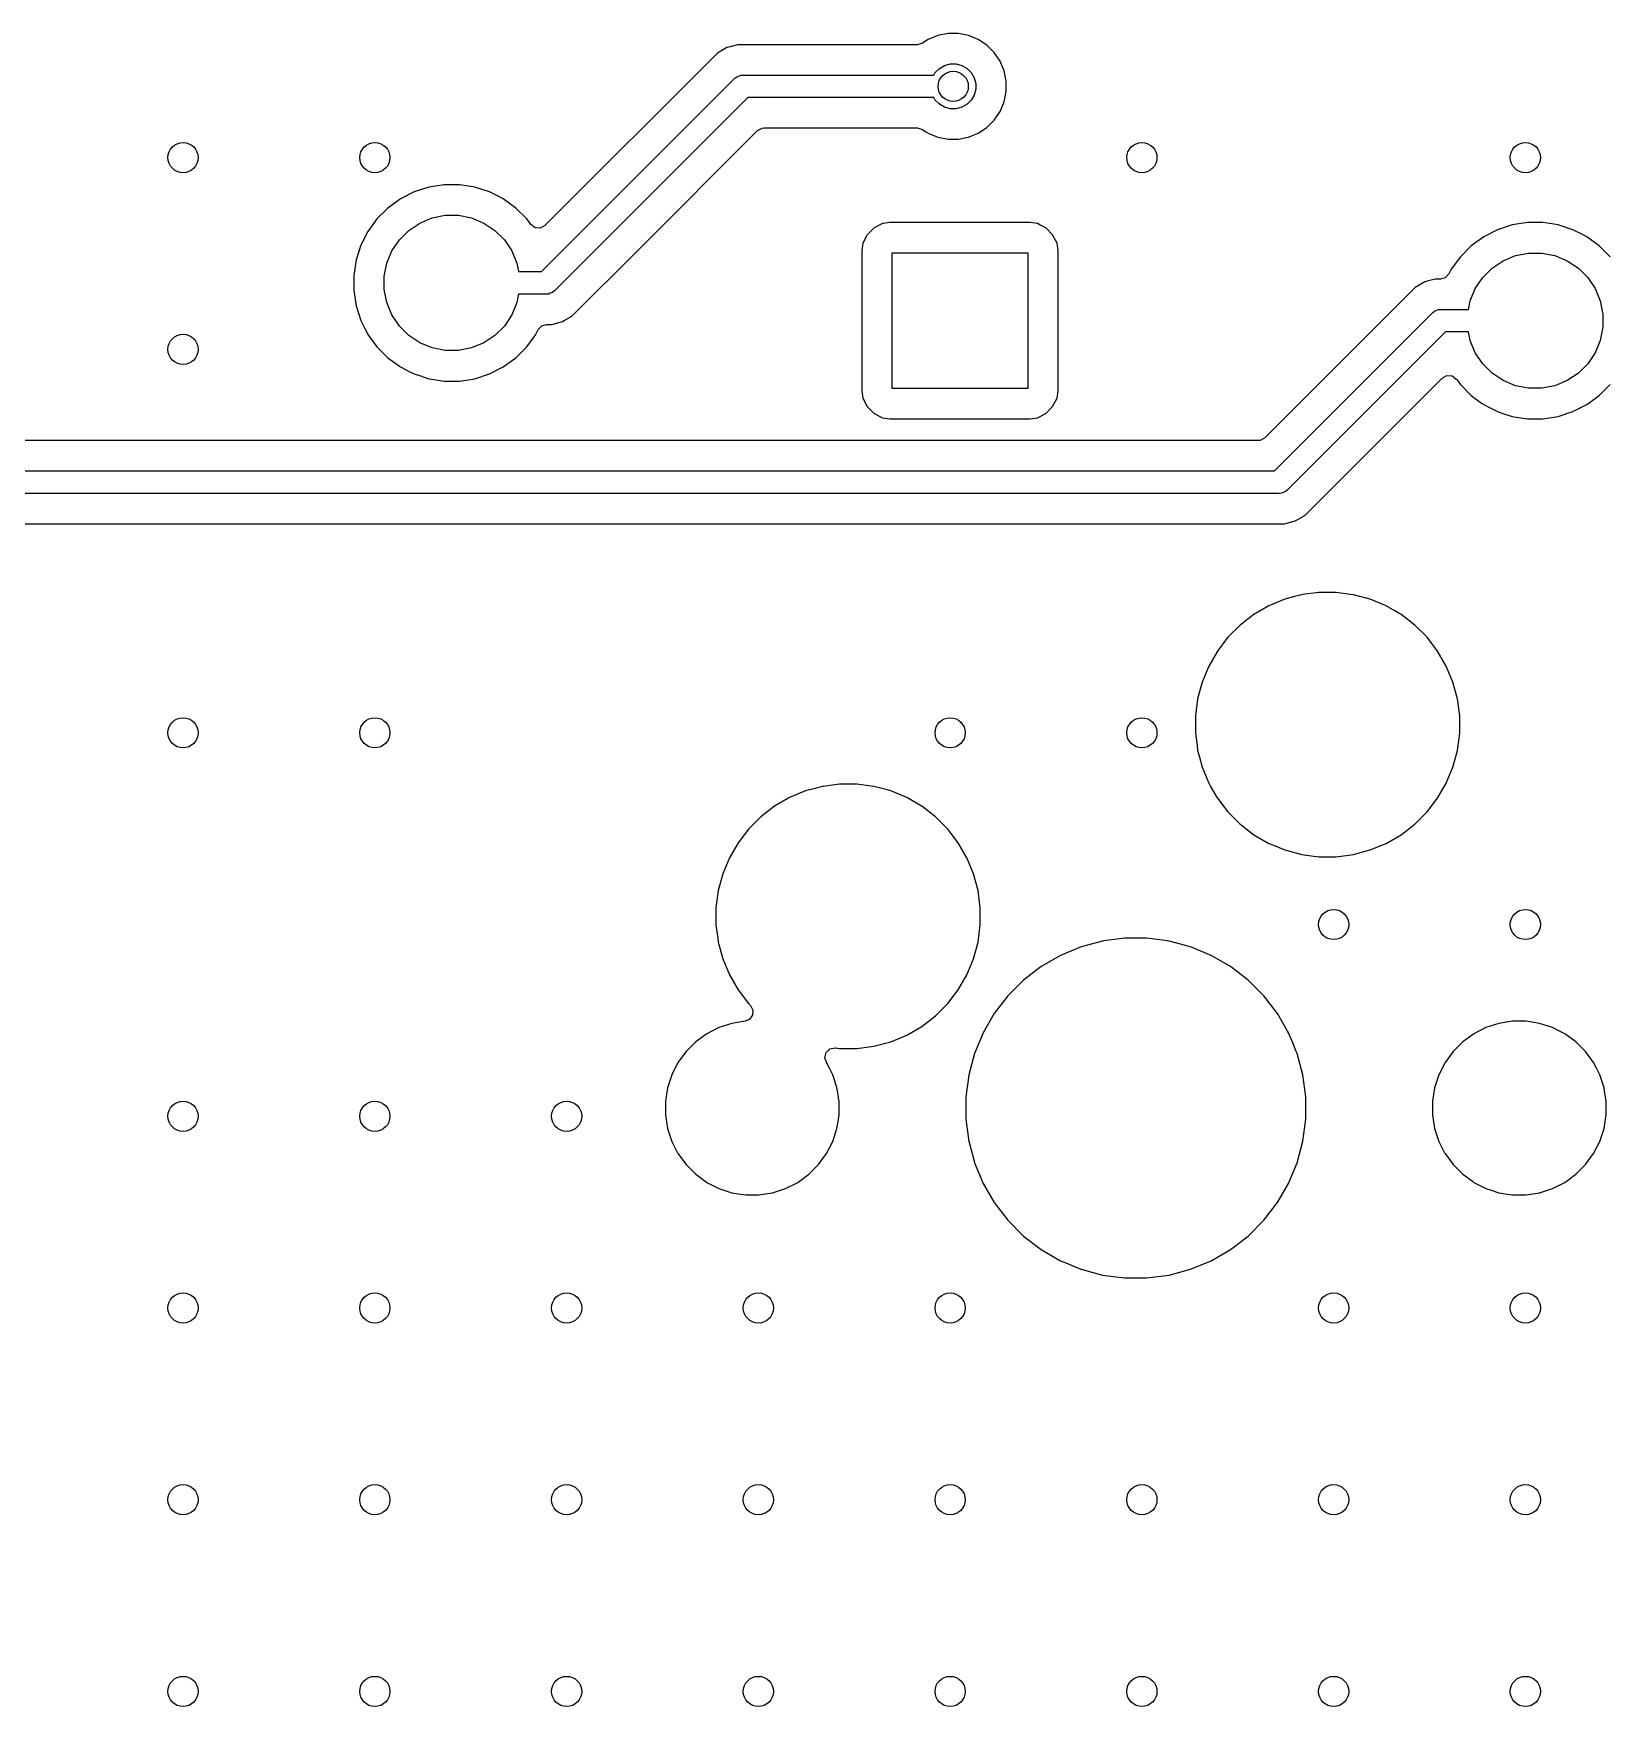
# Model space of a CAD drawing. Extents: x 2.6 to 14.2, y -9.4 to -3.8.
# Drawn here: x 11.305 to 12.126, y -8.038 to -7.166 of the extents above; entities that cross this region are included whole.
import ezdxf

# ---------------------------------------------------------------- set-up
doc = ezdxf.new("R2010")
doc.units = 0
doc.header["$MEASUREMENT"] = 0
doc.layers.add('BLACK', color=7, linetype='CONTINUOUS')

msp = doc.modelspace()

# ---------------------------------------------------------------- linework, layer by layer
at = {"layer": 'BLACK', "linetype": 'CONTINUOUS'}
for p, q in [((11.66846, -7.17274), (11.66684, -7.17317)), ((11.67235, -7.17169), (11.66846, -7.17274)), ((11.76616, -7.17169), (11.67235, -7.17169)), ((11.76624, -7.17169), (11.76616, -7.17169)), ((11.76887, -7.17087), (11.76624, -7.17169)), ((11.77178, -7.16893), (11.76887, -7.17087)), ((11.7768, -7.16685), (11.77178, -7.16893)), ((11.77178, -7.16893), (11.77178, -7.16893)), ((11.78213, -7.16579), (11.7768, -7.16685)), ((11.7768, -7.16685), (11.7768, -7.16685)), ((11.78756, -7.16579), (11.78213, -7.16579)), ((11.78213, -7.16579), (11.78213, -7.16579)), ((11.79289, -7.16685), (11.78756, -7.16579)), ((11.78756, -7.16579), (11.78756, -7.16579)), ((11.79791, -7.16893), (11.79289, -7.16685)), ((11.79289, -7.16685), (11.79289, -7.16685)), ((11.80242, -7.17194), (11.79791, -7.16893)), ((11.79791, -7.16893), (11.79791, -7.16893)), ((11.80626, -7.17579), (11.80242, -7.17194)), ((11.80242, -7.17194), (11.80242, -7.17194)), ((11.66189, -7.17602), (11.57193, -7.26599)), ((11.66684, -7.17317), (11.66189, -7.17602)), ((11.66189, -7.17602), (11.66189, -7.17602)), ((11.78032, -7.18245), (11.7833, -7.18166)), ((11.7833, -7.18166), (11.78638, -7.18166)), ((11.78638, -7.18166), (11.78936, -7.18245)), ((11.80928, -7.1803), (11.80626, -7.17579)), ((11.80626, -7.17579), (11.80626, -7.17579)), ((11.80997, -7.18195), (11.80928, -7.1803)), ((11.80928, -7.1803), (11.80928, -7.1803)), ((11.57022, -7.28999), (11.67102, -7.18919)), ((11.67102, -7.18919), (11.67192, -7.18846)), ((11.67192, -7.18846), (11.67343, -7.18783)), ((11.67343, -7.18783), (11.67405, -7.18757)), ((11.67405, -7.18757), (11.6752, -7.18746)), ((11.6752, -7.18746), (11.77473, -7.18746)), ((11.77473, -7.18746), (11.77547, -7.18618)), ((11.77547, -7.18618), (11.77765, -7.184)), ((11.77765, -7.184), (11.78032, -7.18245)), ((11.78936, -7.18245), (11.79203, -7.184)), ((11.79203, -7.184), (11.79421, -7.18618)), ((11.79421, -7.18618), (11.79575, -7.18885)), ((11.79575, -7.18885), (11.79655, -7.19182)), ((11.81136, -7.18532), (11.80997, -7.18195)), ((11.81242, -7.19065), (11.81136, -7.18532)), ((11.81136, -7.18532), (11.81136, -7.18532)), ((11.81136, -7.18532), (11.81136, -7.18532)), ((11.79575, -7.19789), (11.79421, -7.20056)), ((11.79655, -7.19491), (11.79575, -7.19789)), ((11.79655, -7.19182), (11.79655, -7.19491)), ((11.81171, -7.19967), (11.81242, -7.19608)), ((11.81242, -7.19608), (11.81242, -7.19065)), ((11.67765, -7.19927), (11.57685, -7.30007)), ((11.77473, -7.19927), (11.67765, -7.19927)), ((11.77547, -7.20056), (11.77473, -7.19927)), ((11.77765, -7.20274), (11.77547, -7.20056)), ((11.78032, -7.20428), (11.77765, -7.20274)), ((11.7833, -7.20508), (11.78032, -7.20428)), ((11.78638, -7.20508), (11.7833, -7.20508)), ((11.78936, -7.20428), (11.78638, -7.20508)), ((11.79203, -7.20274), (11.78936, -7.20428)), ((11.79421, -7.20056), (11.79203, -7.20274)), ((11.80626, -7.21095), (11.80928, -7.20643)), ((11.80928, -7.20643), (11.81136, -7.20141)), ((11.81136, -7.20141), (11.81171, -7.19967)), ((11.62031, -7.27891), (11.68275, -7.21647)), ((11.68275, -7.21647), (11.68516, -7.21515)), ((11.68516, -7.21515), (11.6862, -7.21504)), ((11.6862, -7.21504), (11.76616, -7.21504)), ((11.76616, -7.21504), (11.7688, -7.21581)), ((11.7688, -7.21581), (11.76887, -7.21586)), ((11.76887, -7.21586), (11.77063, -7.21704)), ((11.79791, -7.21781), (11.80242, -7.21479)), ((11.80242, -7.21479), (11.80626, -7.21095)), ((11.77063, -7.21704), (11.77178, -7.21781)), ((11.77178, -7.21781), (11.77178, -7.21781)), ((11.77178, -7.21781), (11.77178, -7.21781)), ((11.77178, -7.21781), (11.77588, -7.21951)), ((11.77588, -7.21951), (11.7768, -7.21989)), ((11.7768, -7.21989), (11.7768, -7.21989)), ((11.7768, -7.21989), (11.7768, -7.21989)), ((11.7768, -7.21989), (11.78213, -7.22094)), ((11.78213, -7.22094), (11.78213, -7.22094)), ((11.78213, -7.22094), (11.78756, -7.22094)), ((11.78756, -7.22094), (11.79181, -7.2201)), ((11.79181, -7.2201), (11.79289, -7.21989)), ((11.79289, -7.21989), (11.79791, -7.21781)), ((11.50374, -7.24845), (11.49655, -7.25211)), ((11.5114, -7.24596), (11.50374, -7.24845)), ((11.5184, -7.24485), (11.5114, -7.24596)), ((11.51936, -7.2447), (11.5184, -7.24485)), ((11.52742, -7.2447), (11.51936, -7.2447)), ((11.52851, -7.24487), (11.52742, -7.2447)), ((11.53538, -7.24596), (11.52851, -7.24487)), ((11.54304, -7.24845), (11.53538, -7.24596)), ((11.54749, -7.25072), (11.54304, -7.24845)), ((11.55022, -7.25211), (11.54749, -7.25072)), ((11.49003, -7.25684), (11.48434, -7.26254)), ((11.49655, -7.25211), (11.49003, -7.25684)), ((11.55674, -7.25684), (11.55022, -7.25211)), ((11.55022, -7.25211), (11.55022, -7.25211)), ((11.55022, -7.25211), (11.55022, -7.25211)), ((11.56244, -7.26254), (11.55674, -7.25684)), ((11.55674, -7.25684), (11.55674, -7.25684)), ((11.48434, -7.26254), (11.4796, -7.26906)), ((11.496, -7.27342), (11.50091, -7.26851)), ((11.50091, -7.26851), (11.50669, -7.26465)), ((11.50669, -7.26465), (11.5131, -7.26199)), ((11.5131, -7.26199), (11.51992, -7.26064)), ((11.51992, -7.26064), (11.52686, -7.26064)), ((11.52686, -7.26064), (11.53368, -7.26199)), ((11.53368, -7.26199), (11.54009, -7.26465)), ((11.54009, -7.26465), (11.54587, -7.26851)), ((11.54587, -7.26851), (11.55078, -7.27342)), ((11.5642, -7.26497), (11.56244, -7.26254)), ((11.56452, -7.26541), (11.5642, -7.26497)), ((11.56457, -7.26546), (11.56452, -7.26541)), ((11.56677, -7.26711), (11.56457, -7.26546)), ((11.56951, -7.26731), (11.56677, -7.26711)), ((11.57193, -7.26599), (11.56951, -7.26731)), ((11.74353, -7.26723), (11.74, -7.27077)), ((11.74798, -7.26497), (11.74353, -7.26723)), ((11.74353, -7.26723), (11.74353, -7.26723)), ((11.74353, -7.26723), (11.74353, -7.26723)), ((11.74849, -7.26489), (11.74798, -7.26497)), ((11.75168, -7.26438), (11.74849, -7.26489)), ((11.82502, -7.26438), (11.75168, -7.26438)), ((11.82872, -7.26497), (11.82502, -7.26438)), ((11.8296, -7.26542), (11.82872, -7.26497)), ((11.83317, -7.26723), (11.8296, -7.26542)), ((11.8367, -7.27077), (11.83317, -7.26723)), ((11.83317, -7.26723), (11.83317, -7.26723)), ((11.83317, -7.26723), (11.83317, -7.26723)), ((12.0687, -7.26813), (12.06152, -7.27179)), ((12.07636, -7.26564), (12.0687, -7.26813)), ((12.08336, -7.26453), (12.07636, -7.26564)), ((12.08432, -7.26438), (12.08336, -7.26453)), ((12.09238, -7.26438), (12.08432, -7.26438)), ((12.09347, -7.26455), (12.09238, -7.26438)), ((12.10034, -7.26564), (12.09347, -7.26455)), ((12.108, -7.26813), (12.10034, -7.26564)), ((12.11294, -7.27065), (12.108, -7.26813)), ((11.47594, -7.27624), (11.47345, -7.28391)), ((11.4796, -7.26906), (11.47594, -7.27624)), ((11.49214, -7.27919), (11.496, -7.27342)), ((11.55078, -7.27342), (11.55464, -7.27919)), ((11.73773, -7.27522), (11.73715, -7.27891)), ((11.7396, -7.27156), (11.73773, -7.27522)), ((11.74, -7.27077), (11.7396, -7.27156)), ((11.74, -7.27077), (11.74, -7.27077)), ((11.74, -7.27077), (11.74, -7.27077)), ((11.83897, -7.27522), (11.8367, -7.27077)), ((11.8367, -7.27077), (11.8367, -7.27077)), ((11.8367, -7.27077), (11.8367, -7.27077)), ((11.83955, -7.27891), (11.83897, -7.27522)), ((12.055, -7.27653), (12.0493, -7.28223)), ((12.06152, -7.27179), (12.055, -7.27653)), ((12.11519, -7.27179), (12.11294, -7.27065)), ((12.12171, -7.27653), (12.11519, -7.27179)), ((12.11519, -7.27179), (12.11519, -7.27179)), ((12.11519, -7.27179), (12.11519, -7.27179)), ((12.1274, -7.28223), (12.12171, -7.27653)), ((11.47345, -7.28391), (11.47219, -7.29187)), ((11.48813, -7.29242), (11.48948, -7.28561)), ((11.48948, -7.28561), (11.49214, -7.27919)), ((11.55464, -7.27919), (11.5573, -7.28561)), ((11.5573, -7.28561), (11.55817, -7.28999)), ((11.58598, -7.31324), (11.62031, -7.27891)), ((11.73715, -7.27891), (11.73715, -7.35226)), ((11.75292, -7.35102), (11.75292, -7.28015)), ((11.75292, -7.28015), (11.82378, -7.28015)), ((11.82378, -7.28015), (11.82378, -7.35102)), ((11.83955, -7.35226), (11.83955, -7.27891)), ((12.0493, -7.28223), (12.04456, -7.28875)), ((12.06587, -7.28819), (12.07165, -7.28433)), ((12.07165, -7.28433), (12.07806, -7.28168)), ((12.07806, -7.28168), (12.08488, -7.28032)), ((12.08488, -7.28032), (12.09182, -7.28032)), ((12.09182, -7.28032), (12.09864, -7.28168)), ((12.09864, -7.28168), (12.10505, -7.28433)), ((12.10505, -7.28433), (12.11083, -7.28819)), ((11.47219, -7.29187), (11.47219, -7.29993)), ((11.48813, -7.29937), (11.48813, -7.29242)), ((11.55817, -7.28999), (11.57022, -7.28999)), ((12.03208, -7.29502), (12.03071, -7.29539)), ((12.03622, -7.29391), (12.03208, -7.29502)), ((12.03894, -7.29391), (12.03622, -7.29391)), ((12.0414, -7.29324), (12.03894, -7.29391)), ((12.04329, -7.29124), (12.0414, -7.29324)), ((12.04456, -7.28875), (12.04329, -7.29124)), ((12.0571, -7.29888), (12.06096, -7.2931)), ((12.06096, -7.2931), (12.06587, -7.28819)), ((12.11083, -7.28819), (12.11574, -7.2931)), ((12.11574, -7.2931), (12.1196, -7.29888)), ((11.47219, -7.29993), (11.47345, -7.30789)), ((11.48948, -7.30618), (11.48813, -7.29937)), ((11.55817, -7.3018), (11.5573, -7.30618)), ((11.57267, -7.3018), (11.55817, -7.3018)), ((11.57382, -7.30169), (11.57267, -7.3018)), ((11.5747, -7.30132), (11.57382, -7.30169)), ((11.57595, -7.30081), (11.5747, -7.30132)), ((11.57685, -7.30007), (11.57595, -7.30081)), ((12.02576, -7.29824), (11.94727, -7.37673)), ((12.03071, -7.29539), (12.02576, -7.29824)), ((12.02576, -7.29824), (12.02576, -7.29824)), ((12.05444, -7.3053), (12.0571, -7.29888)), ((12.1196, -7.29888), (12.12226, -7.3053)), ((11.47345, -7.30789), (11.47594, -7.31555)), ((11.49214, -7.3126), (11.48948, -7.30618)), ((11.496, -7.31838), (11.49214, -7.3126)), ((11.55464, -7.3126), (11.55078, -7.31838)), ((11.5573, -7.30618), (11.55464, -7.3126)), ((11.95237, -7.39393), (12.0349, -7.31141)), ((12.0349, -7.31141), (12.03579, -7.31067)), ((12.03579, -7.31067), (12.03704, -7.31016)), ((12.03704, -7.31016), (12.03792, -7.30979)), ((12.03792, -7.30979), (12.03907, -7.30968)), ((12.03907, -7.30968), (12.05357, -7.30968)), ((12.05357, -7.30968), (12.05444, -7.3053)), ((12.12226, -7.3053), (12.12361, -7.31211)), ((12.12361, -7.31211), (12.12361, -7.31906)), ((11.47594, -7.31555), (11.47801, -7.31961)), ((11.47801, -7.31961), (11.47956, -7.32267)), ((11.50091, -7.32329), (11.496, -7.31838)), ((11.55078, -7.31838), (11.54587, -7.32329)), ((11.56721, -7.32267), (11.56845, -7.32024)), ((11.56845, -7.32024), (11.57034, -7.31824)), ((11.57034, -7.31824), (11.5728, -7.31757)), ((11.5728, -7.31757), (11.57552, -7.31757)), ((11.57552, -7.31757), (11.58103, -7.31609)), ((11.57552, -7.31757), (11.57552, -7.31757)), ((11.57552, -7.31757), (11.57552, -7.31757)), ((11.58103, -7.31609), (11.58197, -7.31555)), ((11.58197, -7.31555), (11.58598, -7.31324)), ((12.12361, -7.31906), (12.12226, -7.32587)), ((11.47956, -7.32267), (11.4796, -7.32273)), ((11.4796, -7.32273), (11.48434, -7.32925)), ((11.48434, -7.32925), (11.49003, -7.33495)), ((11.50669, -7.32715), (11.50091, -7.32329)), ((11.5131, -7.3298), (11.50669, -7.32715)), ((11.51992, -7.33116), (11.5131, -7.3298)), ((11.53368, -7.3298), (11.52686, -7.33116)), ((11.54009, -7.32715), (11.53368, -7.3298)), ((11.54587, -7.32329), (11.54009, -7.32715)), ((11.55674, -7.33495), (11.56244, -7.32925)), ((11.56244, -7.32925), (11.56718, -7.32273)), ((11.56244, -7.32925), (11.56244, -7.32925)), ((11.56244, -7.32925), (11.56244, -7.32925)), ((11.56718, -7.32273), (11.56721, -7.32267)), ((12.04152, -7.32149), (11.95899, -7.40401)), ((12.05357, -7.32149), (12.04152, -7.32149)), ((12.05444, -7.32587), (12.05357, -7.32149)), ((12.0571, -7.33229), (12.05444, -7.32587)), ((12.12226, -7.32587), (12.1196, -7.33229)), ((11.49003, -7.33495), (11.4961, -7.33936)), ((11.52686, -7.33116), (11.51992, -7.33116)), ((11.55022, -7.33969), (11.55494, -7.33626)), ((11.55494, -7.33626), (11.55674, -7.33495)), ((11.55674, -7.33495), (11.55674, -7.33495)), ((11.55674, -7.33495), (11.55674, -7.33495)), ((12.06096, -7.33806), (12.0571, -7.33229)), ((12.06587, -7.34297), (12.06096, -7.33806)), ((12.11574, -7.33806), (12.11083, -7.34297)), ((12.1196, -7.33229), (12.11574, -7.33806)), ((11.4961, -7.33936), (11.49655, -7.33969)), ((11.49655, -7.33969), (11.50113, -7.34202)), ((11.50113, -7.34202), (11.50374, -7.34335)), ((11.50374, -7.34335), (11.50374, -7.34335)), ((11.50374, -7.34335), (11.50374, -7.34335)), ((11.50374, -7.34335), (11.5065, -7.34425)), ((11.5065, -7.34425), (11.5114, -7.34584)), ((11.5114, -7.34584), (11.51289, -7.34607)), ((11.51289, -7.34607), (11.51936, -7.3471)), ((11.51936, -7.3471), (11.51936, -7.3471)), ((11.51936, -7.3471), (11.52742, -7.3471)), ((11.52742, -7.3471), (11.53538, -7.34584)), ((11.52742, -7.3471), (11.52742, -7.3471)), ((11.53538, -7.34584), (11.54304, -7.34335)), ((11.54304, -7.34335), (11.55022, -7.33969)), ((11.96813, -7.41718), (12.03981, -7.34549)), ((12.03981, -7.34549), (12.04223, -7.34417)), ((12.04223, -7.34417), (12.04497, -7.34437)), ((12.04497, -7.34437), (12.04717, -7.34602)), ((12.04717, -7.34602), (12.04722, -7.34607)), ((12.04722, -7.34607), (12.0493, -7.34894)), ((12.07165, -7.34683), (12.06587, -7.34297)), ((12.07806, -7.34949), (12.07165, -7.34683)), ((12.10505, -7.34683), (12.09864, -7.34949)), ((12.11083, -7.34297), (12.10505, -7.34683)), ((11.73715, -7.35226), (11.73753, -7.35464)), ((11.73753, -7.35464), (11.73773, -7.35595)), ((11.73773, -7.35595), (11.74, -7.3604)), ((11.82378, -7.35102), (11.75292, -7.35102)), ((11.8367, -7.3604), (11.83897, -7.35595)), ((11.83897, -7.35595), (11.83955, -7.35226)), ((11.83897, -7.35595), (11.83897, -7.35595)), ((11.83897, -7.35595), (11.83897, -7.35595)), ((11.83955, -7.35226), (11.83955, -7.35226)), ((12.0493, -7.34894), (12.055, -7.35464)), ((12.055, -7.35464), (12.06035, -7.35853)), ((12.08488, -7.35085), (12.07806, -7.34949)), ((12.09182, -7.35085), (12.08488, -7.35085)), ((12.09864, -7.34949), (12.09182, -7.35085)), ((12.11519, -7.35937), (12.11965, -7.35613)), ((12.11965, -7.35613), (12.12171, -7.35464)), ((12.12171, -7.35464), (12.1274, -7.34894)), ((12.12171, -7.35464), (12.12171, -7.35464)), ((12.12171, -7.35464), (12.12171, -7.35464)), ((11.74, -7.3604), (11.74, -7.3604)), ((11.74, -7.3604), (11.74, -7.3604)), ((11.74, -7.3604), (11.74353, -7.36393)), ((11.74353, -7.36393), (11.74353, -7.36393)), ((11.74353, -7.36393), (11.74353, -7.36393)), ((11.74353, -7.36393), (11.74796, -7.36619)), ((11.82872, -7.3662), (11.83317, -7.36393)), ((11.83317, -7.36393), (11.8367, -7.3604)), ((12.06035, -7.35853), (12.06152, -7.35937)), ((12.06152, -7.35937), (12.06418, -7.36073)), ((12.06418, -7.36073), (12.0687, -7.36303)), ((12.0687, -7.36303), (12.0687, -7.36303)), ((12.0687, -7.36303), (12.0687, -7.36303)), ((12.0687, -7.36303), (12.07146, -7.36393)), ((12.07146, -7.36393), (12.07636, -7.36552)), ((12.10034, -7.36552), (12.108, -7.36303)), ((12.108, -7.36303), (12.11519, -7.35937)), ((11.74796, -7.36619), (11.74798, -7.3662)), ((11.74798, -7.3662), (11.75168, -7.36678)), ((11.75168, -7.36678), (11.75168, -7.36678)), ((11.75168, -7.36678), (11.82502, -7.36678)), ((11.82502, -7.36678), (11.82872, -7.3662)), ((12.07636, -7.36552), (12.07963, -7.36604)), ((12.07963, -7.36604), (12.08432, -7.36678)), ((12.08432, -7.36678), (12.08432, -7.36678)), ((12.08432, -7.36678), (12.09238, -7.36678)), ((12.09238, -7.36678), (12.10034, -7.36552)), ((12.09238, -7.36678), (12.09238, -7.36678)), ((11.94382, -7.37816), (11.06008, -7.37816)), ((11.94486, -7.37805), (11.94382, -7.37816)), ((11.94727, -7.37673), (11.94486, -7.37805)), ((11.03876, -7.39393), (11.95237, -7.39393)), ((11.95482, -7.40574), (11.0412, -7.40574)), ((11.95597, -7.40563), (11.95482, -7.40574)), ((11.95711, -7.40515), (11.95597, -7.40563)), ((11.9581, -7.40474), (11.95711, -7.40515)), ((11.95899, -7.40401), (11.9581, -7.40474)), ((11.96421, -7.41944), (11.96813, -7.41718)), ((11.96813, -7.41718), (11.96813, -7.41718)), ((11.96813, -7.41718), (11.96813, -7.41718)), ((11.04976, -7.42151), (11.95767, -7.42151)), ((11.95767, -7.42151), (11.96318, -7.42003)), ((11.95767, -7.42151), (11.95767, -7.42151)), ((11.95767, -7.42151), (11.95767, -7.42151)), ((11.96318, -7.42003), (11.96421, -7.41944)), ((11.96421, -7.41944), (11.96421, -7.41944)), ((11.95785, -7.46087), (11.9495, -7.46432)), ((11.96288, -7.45952), (11.95785, -7.46087)), ((11.96657, -7.45853), (11.96288, -7.45952)), ((11.967, -7.45847), (11.96657, -7.45853)), ((11.97553, -7.45735), (11.967, -7.45847)), ((11.98456, -7.45735), (11.97553, -7.45735)), ((11.97553, -7.45735), (11.97553, -7.45735)), ((11.99202, -7.45833), (11.98456, -7.45735)), ((11.98456, -7.45735), (11.98456, -7.45735)), ((11.99352, -7.45853), (11.99202, -7.45833)), ((12.00225, -7.46087), (11.99352, -7.45853)), ((12.01059, -7.46432), (12.00225, -7.46087)), ((11.94168, -7.46884), (11.93451, -7.47434)), ((11.9495, -7.46433), (11.94168, -7.46884)), ((11.9495, -7.46432), (11.9495, -7.46433)), ((12.01059, -7.46433), (12.01059, -7.46432)), ((12.01511, -7.46693), (12.01059, -7.46433)), ((12.01782, -7.4685), (12.01511, -7.46693)), ((12.01842, -7.46884), (12.01782, -7.4685)), ((12.02559, -7.47434), (12.01842, -7.46884)), ((11.93451, -7.47434), (11.92812, -7.48073)), ((12.03197, -7.48073), (12.02559, -7.47434)), ((12.02559, -7.47434), (12.02559, -7.47434)), ((11.92812, -7.48073), (11.92262, -7.4879)), ((12.03747, -7.4879), (12.03197, -7.48073)), ((12.03197, -7.48073), (12.03197, -7.48073)), ((11.9181, -7.49572), (11.91465, -7.50407)), ((11.92262, -7.4879), (11.9181, -7.49572)), ((11.9181, -7.49572), (11.9181, -7.49572)), ((12.04199, -7.49572), (12.03747, -7.4879)), ((12.03747, -7.4879), (12.03747, -7.4879)), ((12.03747, -7.4879), (12.03747, -7.4879)), ((12.04545, -7.50407), (12.04199, -7.49572)), ((11.91465, -7.50407), (11.91231, -7.51279)), ((12.04779, -7.51279), (12.04545, -7.50407)), ((11.91231, -7.51279), (11.91113, -7.52175)), ((11.91231, -7.51279), (11.91231, -7.51279)), ((12.04896, -7.52175), (12.04779, -7.51279)), ((11.91113, -7.52175), (11.91113, -7.53079)), ((12.04896, -7.53078), (12.04896, -7.52175)), ((11.91113, -7.53079), (11.91197, -7.53718)), ((12.04779, -7.53974), (12.04896, -7.53078)), ((11.91197, -7.53718), (11.91231, -7.53974)), ((11.91231, -7.53974), (11.91305, -7.5425)), ((11.91305, -7.5425), (11.91465, -7.54847)), ((12.04545, -7.54847), (12.04779, -7.53974)), ((11.91465, -7.54847), (11.9181, -7.55681)), ((11.9181, -7.55681), (11.9181, -7.55681)), ((11.9181, -7.55681), (11.91909, -7.55853)), ((12.03747, -7.56464), (12.04199, -7.55681)), ((12.04199, -7.55681), (12.04545, -7.54847)), ((11.6995, -7.56433), (11.69168, -7.56884)), ((11.70785, -7.56087), (11.6995, -7.56432)), ((11.6995, -7.56432), (11.6995, -7.56433)), ((11.71288, -7.55952), (11.70785, -7.56087)), ((11.71657, -7.55853), (11.71288, -7.55952)), ((11.717, -7.55847), (11.71657, -7.55853)), ((11.72553, -7.55735), (11.717, -7.55847)), ((11.73456, -7.55735), (11.72553, -7.55735)), ((11.72553, -7.55735), (11.72553, -7.55735)), ((11.74202, -7.55833), (11.73456, -7.55735)), ((11.73456, -7.55735), (11.73456, -7.55735)), ((11.74352, -7.55853), (11.74202, -7.55833)), ((11.75034, -7.56036), (11.74352, -7.55853)), ((11.75225, -7.56087), (11.75034, -7.56036)), ((11.76059, -7.56432), (11.75225, -7.56087)), ((11.76059, -7.56433), (11.76059, -7.56432)), ((11.76276, -7.56558), (11.76059, -7.56433)), ((11.76826, -7.56875), (11.76276, -7.56558)), ((11.91909, -7.55853), (11.92205, -7.56365)), ((11.92205, -7.56365), (11.92262, -7.56464)), ((11.92262, -7.56464), (11.92812, -7.57181)), ((12.03197, -7.57181), (12.03747, -7.56464)), ((11.68451, -7.57434), (11.67812, -7.58073)), ((11.69168, -7.56884), (11.68451, -7.57434)), ((11.76842, -7.56884), (11.76826, -7.56875)), ((11.77559, -7.57434), (11.76842, -7.56884)), ((11.78197, -7.58073), (11.77559, -7.57434)), ((11.77559, -7.57434), (11.77559, -7.57434)), ((11.92812, -7.57181), (11.92812, -7.57181)), ((11.92812, -7.57181), (11.93451, -7.57819)), ((12.02559, -7.57819), (12.03197, -7.57181)), ((12.03197, -7.57181), (12.03197, -7.57181)), ((12.03197, -7.57181), (12.03197, -7.57181)), ((11.67812, -7.58073), (11.67262, -7.5879)), ((11.78305, -7.58213), (11.78197, -7.58073)), ((11.78197, -7.58073), (11.78197, -7.58073)), ((11.78197, -7.58073), (11.78197, -7.58073)), ((11.78747, -7.5879), (11.78305, -7.58213)), ((11.93451, -7.57819), (11.93451, -7.57819)), ((11.93451, -7.57819), (11.93451, -7.57819)), ((11.93451, -7.57819), (11.93495, -7.57853)), ((11.93495, -7.57853), (11.94168, -7.58369)), ((12.01842, -7.58369), (12.02559, -7.57819)), ((12.02559, -7.57819), (12.02559, -7.57819)), ((12.02559, -7.57819), (12.02559, -7.57819)), ((11.67262, -7.5879), (11.6681, -7.59572)), ((11.79199, -7.59572), (11.78747, -7.5879)), ((11.78747, -7.5879), (11.78747, -7.5879)), ((11.78747, -7.5879), (11.78747, -7.5879)), ((11.94168, -7.58369), (11.94168, -7.58369)), ((11.94168, -7.58369), (11.94168, -7.58369)), ((11.94168, -7.58369), (11.9495, -7.58821)), ((11.9495, -7.58821), (11.9495, -7.58821)), ((11.9495, -7.58821), (11.9495, -7.58821)), ((11.9495, -7.58821), (11.95193, -7.58922)), ((11.95193, -7.58922), (11.95785, -7.59167)), ((11.95785, -7.59167), (11.96657, -7.59401)), ((11.99352, -7.59401), (12.00225, -7.59167)), ((12.00225, -7.59167), (12.01059, -7.58821)), ((12.01059, -7.58821), (12.01842, -7.58369)), ((11.6681, -7.59572), (11.66465, -7.60407)), ((11.6681, -7.59572), (11.6681, -7.59572)), ((11.79302, -7.59822), (11.79199, -7.59572)), ((11.79199, -7.59572), (11.79199, -7.59572)), ((11.79199, -7.59572), (11.79199, -7.59572)), ((11.79545, -7.60407), (11.79302, -7.59822)), ((11.96657, -7.59401), (11.97553, -7.59519)), ((11.97553, -7.59519), (11.97553, -7.59519)), ((11.97553, -7.59519), (11.98456, -7.59519)), ((11.98456, -7.59519), (11.99352, -7.59401)), ((11.98456, -7.59519), (11.98456, -7.59519)), ((11.6641, -7.6061), (11.66233, -7.61271)), ((11.66465, -7.60407), (11.6641, -7.6061)), ((11.79779, -7.61279), (11.79545, -7.60407)), ((11.66231, -7.61279), (11.66113, -7.62175)), ((11.66233, -7.61271), (11.66231, -7.61279)), ((11.66231, -7.61279), (11.66231, -7.61279)), ((11.79896, -7.62175), (11.79779, -7.61279)), ((11.66113, -7.62175), (11.66113, -7.63079)), ((11.79896, -7.63078), (11.79896, -7.62175)), ((11.66113, -7.63079), (11.66202, -7.63756)), ((11.79779, -7.63974), (11.79896, -7.63078)), ((11.66202, -7.63756), (11.66231, -7.63974)), ((11.66231, -7.63974), (11.66327, -7.64332)), ((11.66327, -7.64332), (11.66465, -7.64847)), ((11.79545, -7.64847), (11.79779, -7.63974)), ((11.85151, -7.64219), (11.84078, -7.64663)), ((11.85424, -7.64145), (11.85151, -7.64219)), ((11.85151, -7.64219), (11.85151, -7.64219)), ((11.86272, -7.63918), (11.85424, -7.64145)), ((11.86334, -7.6391), (11.86272, -7.63918)), ((11.87424, -7.63767), (11.86334, -7.6391)), ((11.88585, -7.63767), (11.87424, -7.63767)), ((11.87424, -7.63767), (11.87424, -7.63767)), ((11.89545, -7.63893), (11.88585, -7.63767)), ((11.88585, -7.63767), (11.88585, -7.63767)), ((11.89737, -7.63918), (11.89545, -7.63893)), ((11.90859, -7.64219), (11.89737, -7.63918)), ((11.91932, -7.64663), (11.90859, -7.64219)), ((11.90859, -7.64219), (11.90859, -7.64219)), ((11.90859, -7.64219), (11.90859, -7.64219)), ((11.66465, -7.64847), (11.6681, -7.65681)), ((11.79199, -7.65681), (11.79545, -7.64847)), ((11.83072, -7.65244), (11.8215, -7.65951)), ((11.84078, -7.64663), (11.83072, -7.65244)), ((11.84078, -7.64663), (11.84078, -7.64663)), ((11.92938, -7.65244), (11.91932, -7.64663)), ((11.91932, -7.64663), (11.91932, -7.64663)), ((11.93859, -7.65951), (11.92938, -7.65244)), ((11.6681, -7.65681), (11.6681, -7.65681)), ((11.6681, -7.65681), (11.67262, -7.66464)), ((11.78747, -7.66464), (11.79199, -7.65681)), ((11.8215, -7.65951), (11.81329, -7.66772)), ((11.8215, -7.65951), (11.8215, -7.65951)), ((11.9468, -7.66772), (11.93859, -7.65951)), ((11.93859, -7.65951), (11.93859, -7.65951)), ((11.67262, -7.66464), (11.67812, -7.67181)), ((11.78197, -7.67181), (11.78747, -7.66464)), ((11.81329, -7.66772), (11.80622, -7.67694)), ((11.81329, -7.66772), (11.81329, -7.66772)), ((11.95388, -7.67694), (11.9468, -7.66772)), ((11.9468, -7.66772), (11.9468, -7.66772)), ((11.67812, -7.67181), (11.67812, -7.67181)), ((11.67812, -7.67181), (11.67904, -7.67272)), ((11.68016, -7.67788), (11.67851, -7.68008)), ((11.67904, -7.67272), (11.68035, -7.67513)), ((11.68035, -7.67513), (11.68016, -7.67788)), ((11.76842, -7.68369), (11.77559, -7.67819)), ((11.77559, -7.67819), (11.78197, -7.67181)), ((11.77559, -7.67819), (11.77559, -7.67819)), ((11.77559, -7.67819), (11.77559, -7.67819)), ((11.78197, -7.67181), (11.78197, -7.67181)), ((11.78197, -7.67181), (11.78197, -7.67181)), ((11.80622, -7.67694), (11.80041, -7.687)), ((11.95917, -7.68611), (11.95388, -7.67694)), ((11.65631, -7.68753), (11.65054, -7.69172)), ((11.66266, -7.68429), (11.65631, -7.68753)), ((11.66944, -7.68209), (11.66266, -7.68429)), ((11.66266, -7.68429), (11.66266, -7.68429)), ((11.67635, -7.68099), (11.66944, -7.68209)), ((11.67851, -7.68008), (11.67635, -7.68099)), ((11.76059, -7.68821), (11.76842, -7.68369)), ((11.80041, -7.687), (11.79597, -7.69773)), ((11.80041, -7.687), (11.80041, -7.687)), ((11.95968, -7.687), (11.95917, -7.68611)), ((11.96187, -7.69227), (11.95968, -7.687)), ((12.05631, -7.68753), (12.05054, -7.69172)), ((12.06266, -7.68429), (12.05631, -7.68753)), ((12.06944, -7.68209), (12.06266, -7.68429)), ((12.06266, -7.68429), (12.06266, -7.68429)), ((12.07648, -7.68097), (12.06944, -7.68209)), ((12.08361, -7.68097), (12.07648, -7.68097)), ((12.07648, -7.68097), (12.07648, -7.68097)), ((12.09065, -7.68209), (12.08361, -7.68097)), ((12.08361, -7.68097), (12.08361, -7.68097)), ((12.09743, -7.68429), (12.09065, -7.68209)), ((12.10101, -7.68611), (12.09743, -7.68429)), ((12.09743, -7.68429), (12.09743, -7.68429)), ((12.10379, -7.68753), (12.10101, -7.68611)), ((12.10955, -7.69172), (12.10379, -7.68753)), ((12.10379, -7.68753), (12.10379, -7.68753)), ((12.10379, -7.68753), (12.10379, -7.68753)), ((11.65054, -7.69172), (11.6455, -7.69676)), ((11.65054, -7.69172), (11.65054, -7.69172)), ((11.71855, -7.69735), (11.72053, -7.69543)), ((11.72053, -7.69543), (11.72322, -7.69489)), ((11.72322, -7.69489), (11.72344, -7.69491)), ((11.72344, -7.69491), (11.72553, -7.69519)), ((11.72553, -7.69519), (11.72553, -7.69519)), ((11.72553, -7.69519), (11.73456, -7.69519)), ((11.73456, -7.69519), (11.74352, -7.69401)), ((11.73456, -7.69519), (11.73456, -7.69519)), ((11.74352, -7.69401), (11.75225, -7.69167)), ((11.75225, -7.69167), (11.76059, -7.68821)), ((11.96373, -7.69676), (11.96187, -7.69227)), ((12.05054, -7.69172), (12.0455, -7.69676)), ((12.05054, -7.69172), (12.05054, -7.69172)), ((12.10956, -7.69172), (12.10955, -7.69172)), ((12.1146, -7.69676), (12.10956, -7.69172)), ((11.64131, -7.70253), (11.63807, -7.70888)), ((11.6455, -7.69676), (11.64131, -7.70253)), ((11.6455, -7.69676), (11.6455, -7.69676)), ((11.71793, -7.70003), (11.71855, -7.69735)), ((11.71875, -7.70233), (11.71793, -7.70003)), ((11.71869, -7.70236), (11.71875, -7.70233)), ((11.71879, -7.70253), (11.71869, -7.70236)), ((11.72024, -7.70538), (11.71879, -7.70253)), ((11.71879, -7.70253), (11.71879, -7.70253)), ((11.71879, -7.70253), (11.71879, -7.70253)), ((11.79597, -7.69773), (11.79296, -7.70895)), ((11.79597, -7.69773), (11.79597, -7.69773)), ((11.96413, -7.69773), (11.96373, -7.69676)), ((11.96713, -7.70895), (11.96413, -7.69773)), ((12.04131, -7.70253), (12.03807, -7.70888)), ((12.0455, -7.69676), (12.04131, -7.70253)), ((12.0455, -7.69676), (12.0455, -7.69676)), ((12.11697, -7.70003), (12.1146, -7.69676)), ((12.1146, -7.69676), (12.1146, -7.69676)), ((12.11879, -7.70253), (12.11697, -7.70003)), ((12.12027, -7.70544), (12.11879, -7.70253)), ((11.63807, -7.70888), (11.63587, -7.71566)), ((11.63807, -7.70888), (11.63807, -7.70888)), ((11.72202, -7.70888), (11.72024, -7.70538)), ((11.7229, -7.71159), (11.72202, -7.70888)), ((11.72202, -7.70888), (11.72202, -7.70888)), ((11.72423, -7.71566), (11.7229, -7.71159)), ((11.79295, -7.70903), (11.79144, -7.72046)), ((11.79296, -7.70895), (11.79295, -7.70903)), ((11.96865, -7.72046), (11.96713, -7.70895)), ((12.03807, -7.70888), (12.03587, -7.71566)), ((12.03807, -7.70888), (12.03807, -7.70888)), ((12.12202, -7.70888), (12.12027, -7.70544)), ((12.1229, -7.71159), (12.12202, -7.70888)), ((12.12202, -7.70888), (12.12202, -7.70888)), ((12.12423, -7.71566), (12.1229, -7.71159)), ((11.63587, -7.71566), (11.63475, -7.7227)), ((11.63475, -7.7227), (11.63475, -7.72983)), ((11.72448, -7.71724), (11.72423, -7.71566)), ((11.72499, -7.72046), (11.72448, -7.71724)), ((11.72508, -7.72106), (11.72499, -7.72046)), ((11.72534, -7.7227), (11.72508, -7.72106)), ((11.72534, -7.72983), (11.72534, -7.7227)), ((11.79144, -7.72046), (11.79144, -7.73208)), ((11.96865, -7.7227), (11.96865, -7.72046)), ((11.96865, -7.73208), (11.96865, -7.7227)), ((12.03587, -7.71566), (12.03475, -7.7227)), ((12.03475, -7.7227), (12.03475, -7.72983)), ((12.12448, -7.71724), (12.12423, -7.71566)), ((12.12534, -7.7227), (12.12448, -7.71724)), ((12.12534, -7.72983), (12.12534, -7.7227)), ((11.63475, -7.72983), (11.63587, -7.73687)), ((11.7248, -7.73325), (11.72534, -7.72983)), ((12.03475, -7.72983), (12.03587, -7.73687)), ((12.1248, -7.73325), (12.12534, -7.72983)), ((11.63587, -7.73687), (11.63807, -7.74365)), ((11.72202, -7.74366), (11.72423, -7.73687)), ((11.72423, -7.73687), (11.7248, -7.73325)), ((11.79144, -7.73208), (11.79264, -7.74113)), ((11.96713, -7.74359), (11.96865, -7.73208)), ((12.03587, -7.73687), (12.03807, -7.74365)), ((12.12202, -7.74366), (12.12423, -7.73687)), ((12.12423, -7.73687), (12.1248, -7.73325)), ((11.63807, -7.74365), (11.63807, -7.74366)), ((11.63807, -7.74366), (11.63985, -7.74714)), ((11.63985, -7.74714), (11.64111, -7.74962)), ((11.71879, -7.75001), (11.72202, -7.74366)), ((11.79264, -7.74113), (11.79296, -7.74359)), ((11.79296, -7.74359), (11.7959, -7.75457)), ((11.96413, -7.75481), (11.96713, -7.74359)), ((12.03807, -7.74365), (12.03807, -7.74366)), ((12.03807, -7.74366), (12.03985, -7.74714)), ((12.03985, -7.74714), (12.04111, -7.74962)), ((12.11879, -7.75001), (12.12202, -7.74366)), ((11.64111, -7.74962), (11.64131, -7.75001)), ((11.64131, -7.75001), (11.6455, -7.75578)), ((11.6455, -7.75578), (11.6455, -7.75578)), ((11.6455, -7.75578), (11.65054, -7.76082)), ((11.70956, -7.76082), (11.7146, -7.75578)), ((11.7146, -7.75578), (11.71879, -7.75001)), ((11.7959, -7.75457), (11.79597, -7.75481)), ((11.79597, -7.75481), (11.79597, -7.75481)), ((11.79597, -7.75481), (11.80041, -7.76554)), ((11.95968, -7.76554), (11.96413, -7.75481)), ((12.04111, -7.74962), (12.04131, -7.75001)), ((12.04131, -7.75001), (12.0455, -7.75578)), ((12.0455, -7.75578), (12.0455, -7.75578)), ((12.0455, -7.75578), (12.05054, -7.76082)), ((12.10956, -7.76082), (12.1146, -7.75578)), ((12.1146, -7.75578), (12.11879, -7.75001)), ((11.65054, -7.76082), (11.65054, -7.76082)), ((11.65054, -7.76082), (11.65557, -7.76447)), ((11.65557, -7.76447), (11.65631, -7.76501)), ((11.65631, -7.76501), (11.65982, -7.7668)), ((11.69743, -7.76824), (11.70379, -7.76501)), ((11.70379, -7.76501), (11.70956, -7.76082)), ((11.80041, -7.76554), (11.80041, -7.76554)), ((11.80041, -7.76554), (11.80622, -7.7756)), ((11.95388, -7.7756), (11.95968, -7.76554)), ((12.05054, -7.76082), (12.05054, -7.76082)), ((12.05054, -7.76082), (12.05557, -7.76447)), ((12.05557, -7.76447), (12.05631, -7.76501)), ((12.05631, -7.76501), (12.05982, -7.7668)), ((12.09743, -7.76824), (12.10379, -7.76501)), ((12.10379, -7.76501), (12.10956, -7.76082)), ((11.65982, -7.7668), (11.66266, -7.76824)), ((11.66266, -7.76824), (11.66266, -7.76824)), ((11.66266, -7.76824), (11.6653, -7.7691)), ((11.6653, -7.7691), (11.66944, -7.77045)), ((11.66944, -7.77045), (11.6727, -7.77096)), ((11.6727, -7.77096), (11.67648, -7.77156)), ((11.67648, -7.77156), (11.67648, -7.77156)), ((11.67648, -7.77156), (11.68361, -7.77156)), ((11.68361, -7.77156), (11.68703, -7.77102)), ((11.68703, -7.77102), (11.69065, -7.77045)), ((11.69065, -7.77045), (11.69743, -7.76824)), ((12.05982, -7.7668), (12.06266, -7.76824)), ((12.06266, -7.76824), (12.06266, -7.76824)), ((12.06266, -7.76824), (12.0653, -7.7691)), ((12.0653, -7.7691), (12.06944, -7.77045)), ((12.06944, -7.77045), (12.0727, -7.77096)), ((12.0727, -7.77096), (12.07648, -7.77156)), ((12.07648, -7.77156), (12.07648, -7.77156)), ((12.07648, -7.77156), (12.08361, -7.77156)), ((12.08361, -7.77156), (12.08703, -7.77102)), ((12.08703, -7.77102), (12.09065, -7.77045)), ((12.09065, -7.77045), (12.09743, -7.76824)), ((11.80622, -7.7756), (11.81329, -7.78481)), ((11.9468, -7.78481), (11.95388, -7.7756)), ((11.81329, -7.78481), (11.81329, -7.78481)), ((11.81329, -7.78481), (11.8215, -7.79303)), ((11.93859, -7.79303), (11.9468, -7.78481)), ((11.8215, -7.79303), (11.8215, -7.79303)), ((11.8215, -7.79303), (11.83072, -7.8001)), ((11.83072, -7.8001), (11.84078, -7.8059)), ((11.91932, -7.8059), (11.92938, -7.8001)), ((11.92938, -7.8001), (11.93859, -7.79303)), ((11.84078, -7.8059), (11.84078, -7.8059)), ((11.84078, -7.8059), (11.84078, -7.8059)), ((11.84078, -7.8059), (11.84436, -7.80739)), ((11.84436, -7.80739), (11.85145, -7.81032)), ((11.90859, -7.81035), (11.91932, -7.8059)), ((11.85145, -7.81032), (11.85151, -7.81035)), ((11.85151, -7.81035), (11.86272, -7.81335)), ((11.86272, -7.81335), (11.87424, -7.81487)), ((11.87424, -7.81487), (11.87424, -7.81487)), ((11.87424, -7.81487), (11.88585, -7.81487)), ((11.88585, -7.81487), (11.89737, -7.81335)), ((11.88585, -7.81487), (11.88585, -7.81487)), ((11.89737, -7.81335), (11.90859, -7.81035))]:
    msp.add_line(p, q, dxfattribs=at)
at = {"layer": 'BLACK'}
for centre in [(11.78484, -7.19337), (11.38323, -7.23054), (11.48323, -7.23054), (11.88323, -7.23054), (12.08323, -7.23054), (11.38323, -7.33054), (11.38323, -7.53054), (11.48323, -7.53054), (11.78323, -7.53054), (11.88323, -7.53054), (11.98323, -7.63054), (12.08323, -7.63054), (11.38323, -7.73054), (11.48323, -7.73054), (11.58323, -7.73054), (11.38323, -7.83054), (11.48323, -7.83054), (11.58323, -7.83054), (11.68323, -7.83054), (11.78323, -7.83054), (11.98323, -7.83054), (12.08323, -7.83054), (11.38323, -7.93054), (11.48323, -7.93054), (11.58323, -7.93054), (11.68323, -7.93054), (11.78323, -7.93054), (11.88323, -7.93054), (11.98323, -7.93054), (12.08323, -7.93054), (11.38323, -8.03054), (11.48323, -8.03054), (11.58323, -8.03054), (11.68323, -8.03054), (11.78323, -8.03054), (11.88323, -8.03054), (11.98323, -8.03054), (12.08323, -8.03054)]:
    msp.add_circle(centre, 0.00787, dxfattribs=at)

doc.saveas('drawing.dxf')
